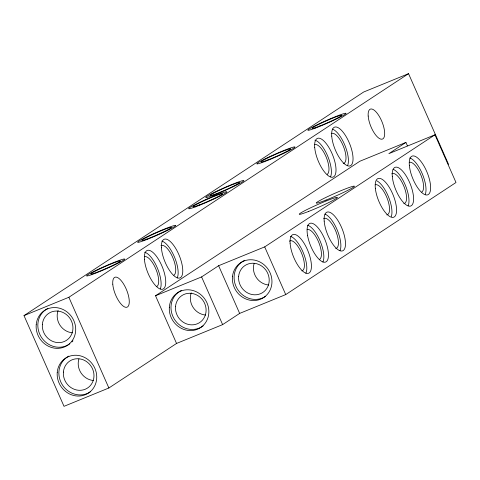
<?xml version="1.0" encoding="UTF-8"?>
<svg xmlns="http://www.w3.org/2000/svg" width="480" height="480" viewBox="0 0 480 480"><rect width="100%" height="100%" fill="white"/><g stroke="black" fill="none" stroke-linecap="round" stroke-linejoin="round"><path stroke-width="0.72" d="M407.418 145.83L405.918 142.422L388.89 153.63L434.964 134.802L456 182.496L285.732 294.582L239.652 313.41L222.63 324.618L176.55 343.446L108.87 387.996L64.014 406.326L24 315.612L363.684 92.004L408.546 73.674L448.56 164.388M24 315.612L68.862 297.276L408.546 73.674M176.55 343.446L155.52 295.752L359.844 161.25L405.918 142.422M155.52 295.752L201.594 276.924L218.622 265.716L264.696 246.888L434.964 134.802M264.696 246.888L285.732 294.582M218.622 265.716L239.652 313.41M201.594 276.924L222.63 324.618M68.862 297.276L108.87 387.996M72.528 332.808A16.158 14.946 56.6 0 1 58.086 310.62M69.81 343.776A20.874 19.308 56.6 0 1 41.16 336.912A20.874 19.308 56.6 0 1 47.91 308.376M72.978 340.818A20.874 19.308 56.6 0 1 71.994 341.892M93.564 380.502A16.158 14.946 56.6 0 1 78.906 358.95M90.336 391.824A20.874 19.308 56.6 0 1 62.046 384.36A20.874 19.308 56.6 0 1 68.862 356.112M268.782 285A16.158 14.946 56.6 0 1 254.13 263.442M265.512 296.358A20.874 19.308 56.6 0 1 237.036 288.468A20.874 19.308 56.6 0 1 244.782 260.268M289.44 241.194A16.158 6.042 67.8 0 1 301.578 253.188A16.158 6.042 67.8 0 1 301.866 270.888M307.122 229.614A16.158 6.042 67.8 0 1 318.558 241.872A16.158 6.042 67.8 0 1 319.662 259.356M323.676 218.646A16.158 6.042 67.8 0 1 335.856 231.318A16.158 6.042 67.8 0 1 335.7 248.508M324.954 214.122A20.874 7.8 67.8 0 1 337.338 230.292A20.874 7.8 67.8 0 1 340.014 250.668M307.524 225.21A20.874 7.8 67.8 0 1 320.226 241.29A20.874 7.8 67.8 0 1 322.89 262.074M290.484 236.412A20.874 7.8 67.8 0 1 303.186 252.468A20.874 7.8 67.8 0 1 305.868 273.27M375.228 184.782A16.158 6.042 67.8 0 1 387.198 198.348A16.158 6.042 67.8 0 1 386.778 214.884M391.782 173.808A16.158 6.042 67.8 0 1 403.968 186.486A16.158 6.042 67.8 0 1 403.806 203.676M409.284 162.366A16.158 6.042 67.8 0 1 420.72 174.624A16.158 6.042 67.8 0 1 421.824 192.102M409.764 157.98A20.874 7.8 67.8 0 1 422.19 173.568A20.874 7.8 67.8 0 1 425.292 194.292M393.06 169.29A20.874 7.8 67.8 0 1 405.45 185.454A20.874 7.8 67.8 0 1 408.12 205.836M376.854 180.852A20.874 7.8 67.8 0 1 388.584 197.064A20.874 7.8 67.8 0 1 391.272 216.618M205.68 315.036A16.158 14.946 56.6 0 1 191.238 292.848M203.166 325.854A20.874 19.308 56.6 0 1 174.252 319.038A20.874 19.308 56.6 0 1 181.494 290.394M144.396 256.704A16.158 6.042 67.8 0 1 155.838 268.962A16.158 6.042 67.8 0 1 156.942 286.44M144.6 252.246A20.874 7.8 67.8 0 1 157.326 267.954A20.874 7.8 67.8 0 1 160.266 288.966M160.956 245.73A16.158 6.042 67.8 0 1 172.59 257.106A16.158 6.042 67.8 0 1 173.964 275.232M161.85 241.092A20.874 7.8 67.8 0 1 174.552 257.22A20.874 7.8 67.8 0 1 177.186 277.98M331.224 133.65A16.158 6.042 67.8 0 1 343.404 146.322A16.158 6.042 67.8 0 1 343.248 163.512M332.502 129.126A20.874 7.8 67.8 0 1 344.886 145.296A20.874 7.8 67.8 0 1 347.562 165.672M314.67 144.618A16.158 6.042 67.8 0 1 326.106 156.876A16.158 6.042 67.8 0 1 327.21 174.36M314.874 140.166A20.874 7.8 67.8 0 1 327.594 155.868A20.874 7.8 67.8 0 1 330.534 176.88M213.906 195.084A20.874 1.422 -23.8 0 0 243.828 180.816A20.874 1.422 -23.8 0 0 216.63 191.214A20.874 1.422 -23.8 0 0 213.906 195.084M195.144 206.946A20.874 1.422 -23.8 0 0 226.494 192.336A20.874 1.422 -23.8 0 0 201.642 201.456A20.874 1.422 -23.8 0 0 195.144 206.946M147.3 239.334A20.874 1.422 -23.8 0 0 175.782 225.474A20.874 1.422 -23.8 0 0 146.952 236.802A20.874 1.422 -23.8 0 0 147.3 239.334M94.56 273.6A20.874 1.422 -23.8 0 0 124.62 259.296A20.874 1.422 -23.8 0 0 97.608 269.592A20.874 1.422 -23.8 0 0 94.56 273.6M264.12 161.79A20.874 1.422 -23.8 0 0 294.792 147.324A20.874 1.422 -23.8 0 0 268.692 157.122A20.874 1.422 -23.8 0 0 264.12 161.79M315.144 128.184A20.874 1.422 -23.8 0 0 345.864 113.712A20.874 1.422 -23.8 0 0 319.842 123.462A20.874 1.422 -23.8 0 0 315.144 128.184M57.222 372.57A20.874 19.308 56.6 0 0 85.446 394.668A20.874 19.308 56.6 0 0 88.188 359.718A20.874 19.308 56.6 0 0 57.222 372.57M36.198 324.774A20.874 19.308 56.6 0 0 64.32 347.01A20.874 19.308 56.6 0 0 67.236 312.09A20.874 19.308 56.6 0 0 36.198 324.774M216.246 193.764A16.158 1.098 -23.8 0 0 239.514 182.688A16.158 1.098 -23.8 0 0 218.604 190.662A16.158 1.098 -23.8 0 0 216.246 193.764M199.404 204.9A16.158 1.098 -23.8 0 0 222.51 193.872A16.158 1.098 -23.8 0 0 201.372 201.966A16.158 1.098 -23.8 0 0 199.404 204.9M146.814 239.094A16.158 1.098 -23.8 0 0 171.156 227.766A16.158 1.098 -23.8 0 0 152.07 234.75A16.158 1.098 -23.8 0 0 146.814 239.094M96.63 272.382A16.158 1.098 -23.8 0 0 120.27 261.216A16.158 1.098 -23.8 0 0 99.894 268.89A16.158 1.098 -23.8 0 0 96.63 272.382M267.324 160.14A16.158 1.098 -23.8 0 0 290.598 149.064A16.158 1.098 -23.8 0 0 269.682 157.032A16.158 1.098 -23.8 0 0 267.324 160.14M319.656 126.03A16.158 1.098 -23.8 0 0 341.742 115.29A16.158 1.098 -23.8 0 0 319.452 124.038A16.158 1.098 -23.8 0 0 319.656 126.03M42.36 324.366A16.158 14.946 56.6 0 0 64.134 341.58A16.158 14.946 56.6 0 0 66.39 314.544A16.158 14.946 56.6 0 0 42.36 324.366M63.396 372.06A16.158 14.946 56.6 0 0 85.17 389.274A16.158 14.946 56.6 0 0 87.426 362.238A16.158 14.946 56.6 0 0 63.396 372.06M144.432 259.41A20.874 7.8 67.8 0 0 161.46 289.332A20.874 7.8 67.8 0 0 159.282 260.658A20.874 7.8 67.8 0 0 144.432 259.41M112.776 284.172A16.158 6.042 67.8 0 0 125.964 307.338A16.158 6.042 67.8 0 0 124.272 285.138A16.158 6.042 67.8 0 0 112.776 284.172M161.43 247.8A20.874 7.8 67.8 0 0 178.272 278.1A20.874 7.8 67.8 0 0 176.55 249.882A20.874 7.8 67.8 0 0 161.43 247.8M368.184 116.046A16.158 6.042 67.8 0 0 381.366 139.212A16.158 6.042 67.8 0 0 379.68 117.012A16.158 6.042 67.8 0 0 368.184 116.046M331.728 136.122A20.874 7.8 67.8 0 0 348.756 166.044A20.874 7.8 67.8 0 0 346.578 137.364A20.874 7.8 67.8 0 0 331.728 136.122M314.7 147.33A20.874 7.8 67.8 0 0 331.734 177.252A20.874 7.8 67.8 0 0 329.55 148.578A20.874 7.8 67.8 0 0 314.7 147.33M308.622 211.434A20.874 1.422 -23.8 0 0 337.386 197.49A20.874 1.422 -23.8 0 0 308.826 208.662A20.874 1.422 -23.8 0 0 308.622 211.434M326.034 200.076A20.874 1.422 -23.8 0 0 354.408 186.246A20.874 1.422 -23.8 0 0 325.476 197.634A20.874 1.422 -23.8 0 0 326.034 200.076M169.332 307.26A20.874 19.308 56.6 0 0 197.706 329.142A20.874 19.308 56.6 0 0 200.178 294.15A20.874 19.308 56.6 0 0 169.332 307.26M375.33 188.244A20.874 7.8 67.8 0 0 392.67 217.422A20.874 7.8 67.8 0 0 389.664 187.968A20.874 7.8 67.8 0 0 375.33 188.244M392.292 176.28A20.874 7.8 67.8 0 0 409.32 206.202A20.874 7.8 67.8 0 0 407.136 177.528A20.874 7.8 67.8 0 0 392.292 176.28M409.368 165.66A20.874 7.8 67.8 0 0 426.642 195.006A20.874 7.8 67.8 0 0 423.816 165.714A20.874 7.8 67.8 0 0 409.368 165.66M324.18 221.112A20.874 7.8 67.8 0 0 341.208 251.034A20.874 7.8 67.8 0 0 339.03 222.36A20.874 7.8 67.8 0 0 324.18 221.112M307.536 235.356A20.874 7.8 67.8 0 0 325.572 262.074A20.874 7.8 67.8 0 0 320.232 230.706A20.874 7.8 67.8 0 0 307.536 235.356M290.106 243.198A20.874 7.8 67.8 0 0 306.978 273.432A20.874 7.8 67.8 0 0 305.172 245.136A20.874 7.8 67.8 0 0 290.106 243.198M232.524 276.252A20.874 19.308 56.6 0 0 259.938 299.448A20.874 19.308 56.6 0 0 264.06 264.744A20.874 19.308 56.6 0 0 232.524 276.252M238.614 276.558A16.158 14.946 56.6 0 0 260.388 293.772A16.158 14.946 56.6 0 0 262.644 266.736A16.158 14.946 56.6 0 0 238.614 276.558M175.512 306.594A16.158 14.946 56.6 0 0 197.286 323.808A16.158 14.946 56.6 0 0 199.542 296.772A16.158 14.946 56.6 0 0 175.512 306.594"/></g></svg>
